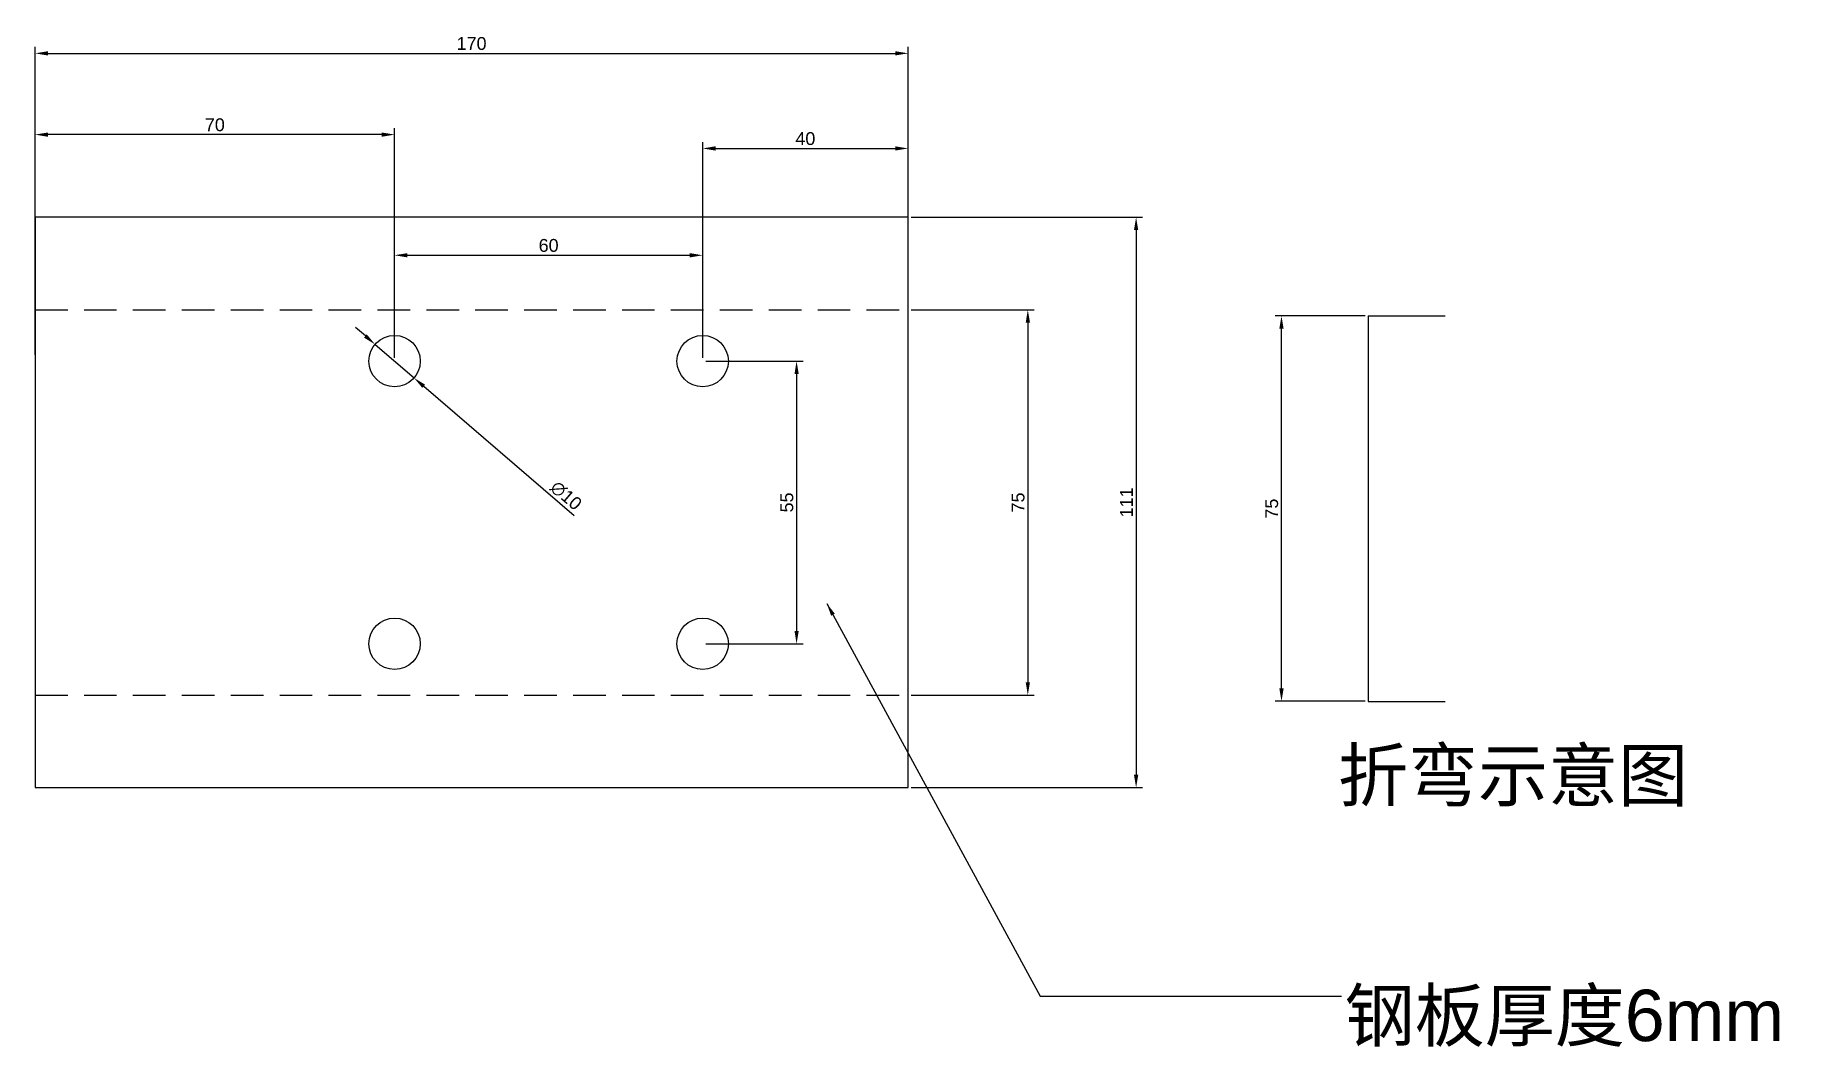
# Model space of a CAD drawing. Header units: millimetres. Extents: x 0 to 342, y -50 to 146.
import ezdxf

# ---------------------------------------------------------------- set-up
doc = ezdxf.new("R2010")
doc.units = ezdxf.units.MM
doc.linetypes.add('DASHED2', pattern=[9.525, 6.35, -3.175])
doc.styles.get("Standard").update_dxf_attribs({"font": 'arial.ttf'})
doc.dimstyles.new('ISO-25', dxfattribs={"dimtxt": 2.5, "dimasz": 2.5, "dimexe": 1.25, "dimexo": 0.625, "dimtad": 1, "dimtxsty": 'Standard', "dimcen": 2.5, "dimadec": 0, "dimazin": 0, "dimtfac": 1, "dimtmove": 0, "dimatfit": 3, "dimfxl": 1, "dimarcsym": 0})

# ---------------------------------------------------------------- blocks, each defined once
blk = doc.blocks.new('*D7')
at = {"color": 0, "lineweight": -2, "transparency": 16777216}
for p, q in [((0, 111.62), (0, 144.15)), ((170, 111.62), (170, 144.15)), ((2.5, 142.9), (167.5, 142.9))]:
    blk.add_line(p, q, dxfattribs=at)
at = {"color": 0, "transparency": 16777216}
for points in [[(2.5, 143.32), (2.5, 142.49), (0, 142.9)], [(167.5, 143.32), (167.5, 142.49), (170, 142.9)]]:
    blk.add_solid(points, dxfattribs=at)
at = {"layer": 'Defpoints', "color": 0, "transparency": 16777216}
for p in [(170, 142.9), (0, 111), (170, 111)]:
    blk.add_point(p, dxfattribs=at)
at = {"color": 0, "transparency": 16777216, "insert": (85, 144.81), "char_height": 2.5, "attachment_point": 5}
blk.add_mtext('170', dxfattribs=at)
blk = doc.blocks.new('*D8')
at = {"color": 0, "lineweight": -2, "transparency": 16777216}
for p, q in [((170.62, 111), (215.66, 111)), ((214.41, 108.5), (214.41, 2.5)), ((170.62, 0), (215.66, 0))]:
    blk.add_line(p, q, dxfattribs=at)
at = {"color": 0, "transparency": 16777216}
for points in [[(213.99, 108.5), (214.83, 108.5), (214.41, 111)], [(213.99, 2.5), (214.83, 2.5), (214.41, 0)]]:
    blk.add_solid(points, dxfattribs=at)
at = {"layer": 'Defpoints', "color": 0, "transparency": 16777216}
for p in [(170, 111), (170, 0), (214.41, 0)]:
    blk.add_point(p, dxfattribs=at)
at = {"color": 0, "transparency": 16777216, "insert": (212.53, 55.5), "char_height": 2.5, "attachment_point": 5, "rotation": 90}
blk.add_mtext('111', dxfattribs=at)
blk = doc.blocks.new('*D11')
at = {"color": 0, "lineweight": -2, "transparency": 16777216}
for p, q in [((64.32, 87.9), (62.42, 89.53)), ((66.21, 86.26), (73.79, 79.74)), ((104.96, 52.88), (75.68, 78.1))]:
    blk.add_line(p, q, dxfattribs=at)
at = {"color": 0, "transparency": 16777216}
for points in [[(64.59, 88.21), (64.05, 87.58), (66.21, 86.26)], [(75.95, 78.42), (75.41, 77.79), (73.79, 79.74)]]:
    blk.add_solid(points, dxfattribs=at)
at = {"layer": 'Defpoints', "color": 0, "transparency": 16777216}
for p in [(66.21, 86.26), (73.79, 79.74)]:
    blk.add_point(p, dxfattribs=at)
at = {"color": 0, "transparency": 16777216, "insert": (103.39, 56.83), "char_height": 2.5, "attachment_point": 5, "rotation": 319.2509}
blk.add_mtext('∅10', dxfattribs=at)
blk = doc.blocks.new('*D12')
at = {"color": 0, "lineweight": -2, "transparency": 16777216}
for p, q in [((259, 91.8), (241.47, 91.8)), ((242.72, 19.3), (242.72, 89.3)), ((259, 16.8), (241.47, 16.8))]:
    blk.add_line(p, q, dxfattribs=at)
at = {"color": 0, "transparency": 16777216}
for points in [[(242.3, 89.3), (243.14, 89.3), (242.72, 91.8)], [(242.3, 19.3), (243.14, 19.3), (242.72, 16.8)]]:
    blk.add_solid(points, dxfattribs=at)
at = {"layer": 'Defpoints', "color": 0, "transparency": 16777216}
for p in [(242.72, 91.8), (259.62, 91.8), (259.62, 16.8)]:
    blk.add_point(p, dxfattribs=at)
at = {"color": 0, "transparency": 16777216, "insert": (240.82, 54.3), "char_height": 2.5, "attachment_point": 5, "rotation": 90}
blk.add_mtext('75', dxfattribs=at)
blk = doc.blocks.new('*D14')
at = {"color": 0, "lineweight": -2, "transparency": 16777216}
for p, q in [((170.62, 93), (194.57, 93)), ((193.32, 90.5), (193.32, 20.5)), ((170.62, 18), (194.57, 18))]:
    blk.add_line(p, q, dxfattribs=at)
at = {"color": 0, "transparency": 16777216}
for points in [[(192.91, 90.5), (193.74, 90.5), (193.32, 93)], [(192.91, 20.5), (193.74, 20.5), (193.32, 18)]]:
    blk.add_solid(points, dxfattribs=at)
at = {"layer": 'Defpoints', "color": 0, "transparency": 16777216}
for p in [(170, 93), (170, 18), (193.32, 18)]:
    blk.add_point(p, dxfattribs=at)
at = {"color": 0, "transparency": 16777216, "insert": (191.43, 55.5), "char_height": 2.5, "attachment_point": 5, "rotation": 90}
blk.add_mtext('75', dxfattribs=at)
blk = doc.blocks.new('*D15')
at = {"color": 0, "lineweight": -2, "transparency": 16777216}
for p, q in [((70, 83.62), (70, 104.86)), ((72.5, 103.61), (127.5, 103.61)), ((130, 83.62), (130, 104.86))]:
    blk.add_line(p, q, dxfattribs=at)
at = {"color": 0, "transparency": 16777216}
for points in [[(72.5, 104.02), (72.5, 103.19), (70, 103.61)], [(127.5, 104.02), (127.5, 103.19), (130, 103.61)]]:
    blk.add_solid(points, dxfattribs=at)
at = {"layer": 'Defpoints', "color": 0, "transparency": 16777216}
for p in [(130, 103.61), (70, 83), (130, 83)]:
    blk.add_point(p, dxfattribs=at)
at = {"color": 0, "transparency": 16777216, "insert": (100, 105.51), "char_height": 2.5, "attachment_point": 5}
blk.add_mtext('60', dxfattribs=at)
blk = doc.blocks.new('*D16')
at = {"color": 0, "lineweight": -2, "transparency": 16777216}
for p, q in [((130, 83.62), (130, 125.65)), ((132.5, 124.4), (167.5, 124.4)), ((170, 84.25), (170, 125.65))]:
    blk.add_line(p, q, dxfattribs=at)
at = {"color": 0, "transparency": 16777216}
for points in [[(132.5, 124.81), (132.5, 123.98), (130, 124.4)], [(167.5, 124.81), (167.5, 123.98), (170, 124.4)]]:
    blk.add_solid(points, dxfattribs=at)
at = {"layer": 'Defpoints', "color": 0, "transparency": 16777216}
for p in [(170, 124.4), (130, 83), (170, 83.62)]:
    blk.add_point(p, dxfattribs=at)
at = {"color": 0, "transparency": 16777216, "insert": (150, 126.3), "char_height": 2.5, "attachment_point": 5}
blk.add_mtext('40', dxfattribs=at)
blk = doc.blocks.new('*D17')
at = {"color": 0, "lineweight": -2, "transparency": 16777216}
for p, q in [((0, 84.25), (0, 128.34)), ((67.5, 127.09), (2.5, 127.09)), ((70, 83.62), (70, 128.34))]:
    blk.add_line(p, q, dxfattribs=at)
at = {"color": 0, "transparency": 16777216}
for points in [[(2.5, 127.5), (2.5, 126.67), (0, 127.09)], [(67.5, 127.5), (67.5, 126.67), (70, 127.09)]]:
    blk.add_solid(points, dxfattribs=at)
at = {"layer": 'Defpoints', "color": 0, "transparency": 16777216}
for p in [(0, 127.09), (0, 83.62), (70, 83)]:
    blk.add_point(p, dxfattribs=at)
at = {"color": 0, "transparency": 16777216, "insert": (35, 128.99), "char_height": 2.5, "attachment_point": 5}
blk.add_mtext('70', dxfattribs=at)
blk = doc.blocks.new('*D18')
at = {"color": 0, "lineweight": -2, "transparency": 16777216}
for p, q in [((130.62, 83), (149.54, 83)), ((148.29, 80.5), (148.29, 30.5)), ((130.62, 28), (149.54, 28))]:
    blk.add_line(p, q, dxfattribs=at)
at = {"color": 0, "transparency": 16777216}
for points in [[(147.88, 80.5), (148.71, 80.5), (148.29, 83)], [(147.88, 30.5), (148.71, 30.5), (148.29, 28)]]:
    blk.add_solid(points, dxfattribs=at)
at = {"layer": 'Defpoints', "color": 0, "transparency": 16777216}
for p in [(130, 83), (130, 28), (148.29, 28)]:
    blk.add_point(p, dxfattribs=at)
at = {"color": 0, "transparency": 16777216, "insert": (146.4, 55.5), "char_height": 2.5, "attachment_point": 5, "rotation": 90}
blk.add_mtext('55', dxfattribs=at)

msp = doc.modelspace()

# ---------------------------------------------------------------- linework, layer by layer
at = {"color": 4, "linetype": 'DASHED2'}
for p, q in [((0, 93), (170, 93)), ((0, 18), (170, 18))]:
    msp.add_line(p, q, dxfattribs=at)
at = {"color": 0}
for p, q in [((259.625, 91.798), (259.625, 16.798)), ((259.625, 91.798), (274.625, 91.798)), ((259.625, 16.798), (274.625, 16.798))]:
    msp.add_line(p, q, dxfattribs=at)
msp.add_lwpolyline([(0, 0), (170, 0), (170, 111), (0, 111)], close=True, dxfattribs=at)
for centre in [(70, 83), (130, 83), (70, 28), (130, 28)]:
    msp.add_circle(centre, 5, dxfattribs=at)

# ---------------------------------------------------------------- texts
at = {"color": 0, "insert": (253.717, 7.413), "char_height": 10, "width": 101.71653, "attachment_point": 1}
msp.add_mtext('{\\fSimSun|b0|i0|c134|p2;折弯示意图}', dxfattribs=at)
at = {"color": 3, "insert": (255.018, -39.327), "char_height": 10, "width": 125.38832, "attachment_point": 1}
msp.add_mtext('{\\fSimSun|b0|i0|c134|p2;钢板厚度}6mm', dxfattribs=at)

# ---------------------------------------------------------------- dimensions: what is measured, and where the dimension line sits
at = {"color": 3}
for base, p1, p2, picture, middle in [((170, 142.904), (0, 111), (170, 111), '*D7', (85, 144.806)), ((0, 127.088), (70, 83), (0, 83.625), '*D17', (35, 128.989)), ((170, 124.397), (130, 83), (170, 83.625), '*D16', (150, 126.299)), ((130, 103.607), (70, 83), (130, 83), '*D15', (100, 105.509))]:
    dim = msp.add_linear_dim(base=base, p1=p1, p2=p2, dimstyle='ISO-25', dxfattribs=at)
    dim.commit()
    dim.dimension.update_dxf_attribs({"geometry": picture, "text_midpoint": middle})
for base, p1, p2, picture, middle in [((214.409, 0), (170, 111), (170, 0), '*D8', (212.528, 55.5)), ((193.325, 18), (170, 93), (170, 18), '*D14', (191.428, 55.5)), ((242.718, 91.798), (259.625, 16.798), (259.625, 91.798), '*D12', (240.822, 54.298)), ((148.293, 28), (130, 83), (130, 28), '*D18', (146.396, 55.5))]:
    dim = msp.add_linear_dim(base=base, p1=p1, p2=p2, angle=90, dimstyle='ISO-25', dxfattribs=at)
    dim.commit()
    dim.dimension.update_dxf_attribs({"geometry": picture, "text_midpoint": middle})
dim = msp.add_diameter_dim_2p(p1=(66.212, 86.264), p2=(73.788, 79.736), dimstyle='ISO-25', dxfattribs=at)
dim.commit()
dim.dimension.update_dxf_attribs({"geometry": '*D11', "text_midpoint": (102.101, 55.341), "dimtype": 163})

# ---------------------------------------------------------------- leaders
at = {"color": 3, "annotation_type": 0, "has_hookline": 1, "hookline_direction": 0, "text_width": 86.903}
msp.add_leader([(154.178, 35.85), (195.715, -40.577), (254.393, -40.577)], dimstyle='ISO-25', override={"dimgap": 0.625, "dimtad": 0}, dxfattribs=at)

doc.saveas('drawing.dxf')
